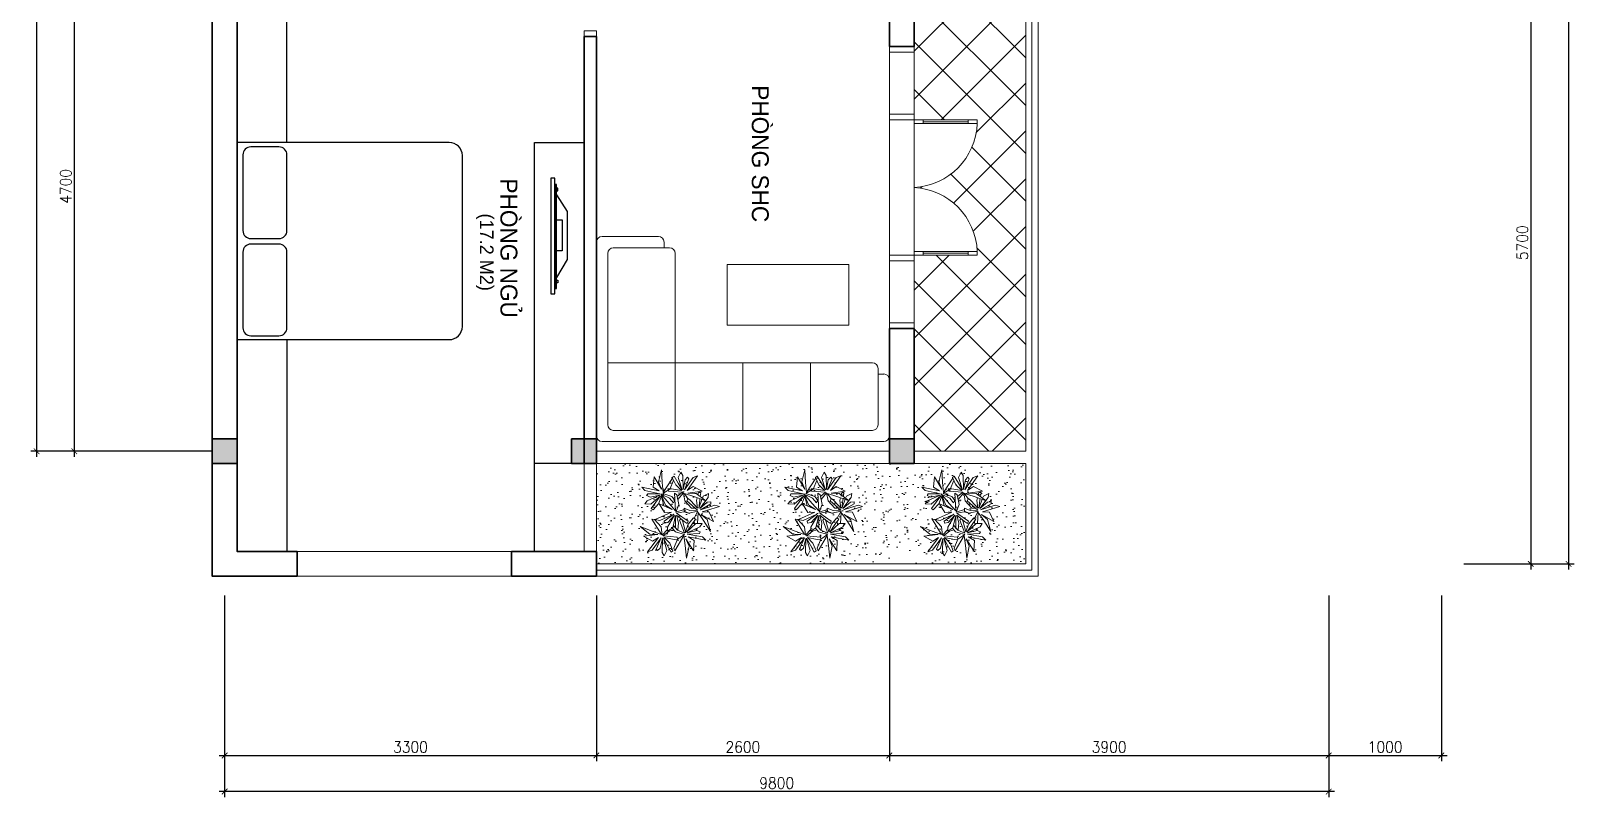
# Model space of a CAD drawing. Header units: millimetres. Extents: x -529782 to -142003, y -492574 to -273331.
# Drawn here: x -529782 to -516084, y -288230 to -281430 of the extents above; entities that cross this region are included whole.
import ezdxf

# ---------------------------------------------------------------- set-up
doc = ezdxf.new("R2010")
doc.units = ezdxf.units.MM
doc.header["$LTSCALE"] = 500
doc.header["$MEASUREMENT"] = 0
doc.header["$PDMODE"] = 3
doc.linetypes.add('CENTER', pattern=[2, 1.25, -0.25, 0.25, -0.25])
doc.linetypes.add('HIDDEN', pattern=[0.375, 0.25, -0.125])
doc.layers.get('0').update_dxf_attribs({"linetype": 'CONTINUOUS', "lineweight": 13})
doc.layers.get('Defpoints').update_dxf_attribs({"color": 255, "linetype": 'CONTINUOUS', "lineweight": 13})
for name, color, linetype, lineweight in [('1.cat 30', 30, 'CONTINUOUS', 35), ('1.cot', 2, 'CONTINUOUS', 35), ('4.dim 08', 8, 'CONTINUOUS', 13), ('7.tim 67', 67, 'CENTER', 9), ('9.text \xad white', 7, 'CONTINUOUS', 15), ('CA.dim 08', 251, 'CONTINUOUS', 13), ('CA.thay 145', 145, 'CONTINUOUS', 18), ('garden1', 88, 'CONTINUOUS', 9), ('noithat', 15, 'CONTINUOUS', 9)]:
    doc.layers.add(name, color=color, linetype=linetype, lineweight=lineweight)
doc.layers.add('HIDE', color=8, linetype='HIDDEN')
doc.layers.add('NTHT', color=5, linetype='CONTINUOUS')
doc.styles.add('CA.JSC1', font='')
doc.styles.get("Standard").update_dxf_attribs({"font": 'txt.shx', "width": 0.9})
doc.styles.get('CA.JSC1').set_extended_font_data('.VnAvantH')
doc.dimstyles.new('CA 50', dxfattribs={"dimscale": 0, "dimtxt": 100, "dimasz": 50, "dimexe": 50, "dimexo": 0, "dimgap": 25, "dimtad": 1, "dimdec": 0, "dimzin": 0, "dimdsep": 46, "dimtxsty": 'Standard', "dimblk": 'ARCHTICK', "dimcen": 0.09, "dimdle": 50, "dimclrd": 256, "dimclre": 256, "dimclrt": 7, "dimadec": 0, "dimazin": 0, "dimtfac": 1, "dimtdec": 0, "dimtix": 1, "dimtmove": 2, "dimatfit": 3, "dimldrblk": 'DOT', "dimfxl": 1, "dimtolj": 1, "dimtzin": 0, "dimarcsym": 0})

# ---------------------------------------------------------------- blocks, each defined once
blk = doc.blocks.new('A$C1A9D127A')
at = {"layer": 'noithat', "color": 135, "linetype": 'Continuous'}
for p, q in [((50, 110), (0, 110)), ((0, 110), (0, 0)), ((50, 0), (50, 110)), ((0, 0), (50, 0))]:
    blk.add_line(p, q, dxfattribs=at)
blk = doc.blocks.new('_ArchTick')
at = {"color": 1, "linetype": 'ByBlock', "const_width": 0.15}
blk.add_lwpolyline([(-0.5, -0.5), (0.5, 0.5)], dxfattribs=at)
blk = doc.blocks.new('*D2037')
at = {"layer": '7.tim 67', "linetype": 'Continuous', "lineweight": -2, "transparency": 16777216}
for p, q in [((-528325, -280460), (-529447, -280460)), ((-529397, -280410), (-529397, -285210)), ((-528172, -285160), (-529447, -285160))]:
    blk.add_line(p, q, dxfattribs=at)
at = {"layer": 'Defpoints', "color": 0, "linetype": 'Continuous', "transparency": 16777216}
for p in [(-528325, -280460), (-529397, -285160), (-528172, -285160)]:
    blk.add_point(p, dxfattribs=at)
at = {"layer": '7.tim 67', "linetype": 'Continuous', "lineweight": -2, "transparency": 16777216, "xscale": 50, "yscale": 50, "zscale": 50}
for p, rotation in [((-529397, -280460), 90), ((-529397, -285160), 270)]:
    blk.add_blockref('_ArchTick', p, dxfattribs=dict(at, rotation=rotation))
at = {"layer": '7.tim 67', "color": 7, "linetype": 'Continuous', "transparency": 16777216, "insert": (-529472, -282810), "char_height": 100, "attachment_point": 5, "rotation": 90}
blk.add_mtext('\\A1;4700', dxfattribs=at)
blk = doc.blocks.new('_DOT')
at = {"color": 1, "linetype": 'ByBlock'}
blk.add_line((-0.5, 0), (-1, 0), dxfattribs=at)
at = {"color": 1, "linetype": 'ByBlock', "const_width": 0.5}
blk.add_lwpolyline([(-0.25, 0, 1), (0.25, 0, 1)], format="xyb", close=True, dxfattribs=at)
blk = doc.blocks.new('*D2043')
at = {"layer": 'CA.dim 08', "lineweight": -2, "transparency": 16777216}
for p, q in [((-528325, -275260), (-529782, -275260)), ((-529732, -275210), (-529732, -285210)), ((-528172, -285160), (-529782, -285160))]:
    blk.add_line(p, q, dxfattribs=at)
at = {"layer": 'Defpoints', "color": 0, "transparency": 16777216}
for p in [(-528325, -275260), (-529732, -285160), (-528172, -285160)]:
    blk.add_point(p, dxfattribs=at)
at = {"layer": 'CA.dim 08', "lineweight": -2, "transparency": 16777216, "xscale": 50, "yscale": 50, "zscale": 50}
for p, rotation in [((-529732, -275260), 90), ((-529732, -285160), 270)]:
    blk.add_blockref('_ArchTick', p, dxfattribs=dict(at, rotation=rotation))
at = {"layer": 'CA.dim 08', "color": 7, "transparency": 16777216, "insert": (-529657, -280210), "char_height": 100, "attachment_point": 5, "rotation": 90}
blk.add_mtext('\\A1;9900', dxfattribs=at)
blk = doc.blocks.new('*D2044')
at = {"layer": '7.tim 67', "linetype": 'Continuous', "lineweight": -2, "transparency": 16777216}
for p, q in [((-528062, -286441), (-528062, -287910)), ((-524762, -286441), (-524762, -287910)), ((-528112, -287860), (-524712, -287860))]:
    blk.add_line(p, q, dxfattribs=at)
at = {"layer": 'Defpoints', "color": 0, "linetype": 'Continuous', "transparency": 16777216}
for p in [(-528062, -286441), (-524762, -286441), (-524762, -287860)]:
    blk.add_point(p, dxfattribs=at)
at = {"layer": '7.tim 67', "linetype": 'Continuous', "lineweight": -2, "transparency": 16777216, "xscale": 50, "yscale": 50, "zscale": 50, "rotation": 180}
blk.add_blockref('_ArchTick', (-528062, -287860), dxfattribs=at)
at = {"layer": '7.tim 67', "linetype": 'Continuous', "lineweight": -2, "transparency": 16777216, "xscale": 50, "yscale": 50, "zscale": 50}
blk.add_blockref('_ArchTick', (-524762, -287860), dxfattribs=at)
at = {"layer": '7.tim 67', "color": 7, "linetype": 'Continuous', "transparency": 16777216, "insert": (-526412, -287785), "char_height": 100, "attachment_point": 5}
blk.add_mtext('\\A1;3300', dxfattribs=at)
blk = doc.blocks.new('*D2045')
at = {"layer": '7.tim 67', "linetype": 'Continuous', "lineweight": -2, "transparency": 16777216}
for p, q in [((-524762, -286441), (-524762, -287910)), ((-522162, -286441), (-522162, -287910)), ((-524812, -287860), (-522112, -287860))]:
    blk.add_line(p, q, dxfattribs=at)
at = {"layer": 'Defpoints', "color": 0, "linetype": 'Continuous', "transparency": 16777216}
for p in [(-524762, -286441), (-522162, -286441), (-522162, -287860)]:
    blk.add_point(p, dxfattribs=at)
at = {"layer": '7.tim 67', "linetype": 'Continuous', "lineweight": -2, "transparency": 16777216, "xscale": 50, "yscale": 50, "zscale": 50, "rotation": 180}
blk.add_blockref('_ArchTick', (-524762, -287860), dxfattribs=at)
at = {"layer": '7.tim 67', "linetype": 'Continuous', "lineweight": -2, "transparency": 16777216, "xscale": 50, "yscale": 50, "zscale": 50}
blk.add_blockref('_ArchTick', (-522162, -287860), dxfattribs=at)
at = {"layer": '7.tim 67', "color": 7, "linetype": 'Continuous', "transparency": 16777216, "insert": (-523462, -287785), "char_height": 100, "attachment_point": 5}
blk.add_mtext('\\A1;2600', dxfattribs=at)
blk = doc.blocks.new('*D2046')
at = {"layer": '7.tim 67', "linetype": 'Continuous', "lineweight": -2, "transparency": 16777216}
for p, q in [((-522162, -286441), (-522162, -287910)), ((-518262, -286441), (-518262, -287910)), ((-522212, -287860), (-518212, -287860))]:
    blk.add_line(p, q, dxfattribs=at)
at = {"layer": 'Defpoints', "color": 0, "linetype": 'Continuous', "transparency": 16777216}
for p in [(-522162, -286441), (-518262, -286441), (-518262, -287860)]:
    blk.add_point(p, dxfattribs=at)
at = {"layer": '7.tim 67', "linetype": 'Continuous', "lineweight": -2, "transparency": 16777216, "xscale": 50, "yscale": 50, "zscale": 50, "rotation": 180}
blk.add_blockref('_ArchTick', (-522162, -287860), dxfattribs=at)
at = {"layer": '7.tim 67', "linetype": 'Continuous', "lineweight": -2, "transparency": 16777216, "xscale": 50, "yscale": 50, "zscale": 50}
blk.add_blockref('_ArchTick', (-518262, -287860), dxfattribs=at)
at = {"layer": '7.tim 67', "color": 7, "linetype": 'Continuous', "transparency": 16777216, "insert": (-520212, -287785), "char_height": 100, "attachment_point": 5}
blk.add_mtext('\\A1;3900', dxfattribs=at)
blk = doc.blocks.new('*D2047')
at = {"layer": '7.tim 67', "linetype": 'Continuous', "lineweight": -2, "transparency": 16777216}
for p, q in [((-518262, -286441), (-518262, -287910)), ((-517262, -286441), (-517262, -287910)), ((-518312, -287860), (-517212, -287860))]:
    blk.add_line(p, q, dxfattribs=at)
at = {"layer": 'Defpoints', "color": 0, "linetype": 'Continuous', "transparency": 16777216}
for p in [(-518262, -286441), (-517262, -286441), (-517262, -287860)]:
    blk.add_point(p, dxfattribs=at)
at = {"layer": '7.tim 67', "linetype": 'Continuous', "lineweight": -2, "transparency": 16777216, "xscale": 50, "yscale": 50, "zscale": 50, "rotation": 180}
blk.add_blockref('_ArchTick', (-518262, -287860), dxfattribs=at)
at = {"layer": '7.tim 67', "linetype": 'Continuous', "lineweight": -2, "transparency": 16777216, "xscale": 50, "yscale": 50, "zscale": 50}
blk.add_blockref('_ArchTick', (-517262, -287860), dxfattribs=at)
at = {"layer": '7.tim 67', "color": 7, "linetype": 'Continuous', "transparency": 16777216, "insert": (-517762, -287785), "char_height": 100, "attachment_point": 5}
blk.add_mtext('\\A1;1000', dxfattribs=at)
blk = doc.blocks.new('*D2048')
at = {"layer": 'CA.dim 08', "lineweight": -2, "transparency": 16777216}
for p, q in [((-528062, -286441), (-528062, -288230)), ((-518262, -286441), (-518262, -288230)), ((-518212, -288180), (-528112, -288180))]:
    blk.add_line(p, q, dxfattribs=at)
at = {"layer": 'Defpoints', "color": 0, "transparency": 16777216}
for p in [(-528062, -286441), (-518262, -286441), (-528062, -288180)]:
    blk.add_point(p, dxfattribs=at)
at = {"layer": 'CA.dim 08', "lineweight": -2, "transparency": 16777216, "xscale": 50, "yscale": 50, "zscale": 50, "rotation": 180}
blk.add_blockref('_ArchTick', (-528062, -288180), dxfattribs=at)
at = {"layer": 'CA.dim 08', "lineweight": -2, "transparency": 16777216, "xscale": 50, "yscale": 50, "zscale": 50}
blk.add_blockref('_ArchTick', (-518262, -288180), dxfattribs=at)
at = {"layer": 'CA.dim 08', "color": 7, "transparency": 16777216, "insert": (-523162, -288105), "char_height": 100, "attachment_point": 5}
blk.add_mtext('\\A1;9800', dxfattribs=at)
blk = doc.blocks.new('*D2050')
at = {"layer": '7.tim 67', "linetype": 'Continuous', "lineweight": -2, "transparency": 16777216}
for p, q in [((-517064, -280460), (-516419, -280460)), ((-516469, -280410), (-516469, -286210)), ((-517064, -286160), (-516419, -286160))]:
    blk.add_line(p, q, dxfattribs=at)
at = {"layer": 'Defpoints', "color": 0, "linetype": 'Continuous', "transparency": 16777216}
for p in [(-517064, -280460), (-517064, -286160), (-516469, -286160)]:
    blk.add_point(p, dxfattribs=at)
at = {"layer": '7.tim 67', "linetype": 'Continuous', "lineweight": -2, "transparency": 16777216, "xscale": 50, "yscale": 50, "zscale": 50}
for p, rotation in [((-516469, -280460), 90), ((-516469, -286160), 270)]:
    blk.add_blockref('_ArchTick', p, dxfattribs=dict(at, rotation=rotation))
at = {"layer": '7.tim 67', "color": 7, "linetype": 'Continuous', "transparency": 16777216, "insert": (-516544, -283310), "char_height": 100, "attachment_point": 5, "rotation": 90}
blk.add_mtext('\\A1;5700', dxfattribs=at)
blk = doc.blocks.new('*D2051')
at = {"layer": 'CA.dim 08', "lineweight": -2, "transparency": 16777216}
for p, q in [((-516801, -275260), (-516084, -275260)), ((-516134, -275210), (-516134, -286210)), ((-516801, -286160), (-516084, -286160))]:
    blk.add_line(p, q, dxfattribs=at)
at = {"layer": 'Defpoints', "color": 0, "transparency": 16777216}
for p in [(-516801, -275260), (-516801, -286160), (-516134, -286160)]:
    blk.add_point(p, dxfattribs=at)
at = {"layer": 'CA.dim 08', "lineweight": -2, "transparency": 16777216, "xscale": 50, "yscale": 50, "zscale": 50}
for p, rotation in [((-516134, -275260), 90), ((-516134, -286160), 270)]:
    blk.add_blockref('_ArchTick', p, dxfattribs=dict(at, rotation=rotation))
at = {"layer": 'CA.dim 08', "color": 7, "transparency": 16777216, "insert": (-516209, -280210), "char_height": 100, "attachment_point": 5, "rotation": 90}
blk.add_mtext('\\A1;10900', dxfattribs=at)
blk = doc.blocks.new('LCD')
blk.add_lwpolyline([(-294, -78), (-174, 0), (174, 0), (305, -78)])
for points in [[(-415, -90), (-415, -118), (424, -118), (424, -90)], [(-370, -90), (384, -90), (384, -78), (-370, -78)], [(-344, -78), (-324, -78), (-324, -68), (-344, -68)], [(-113, -37), (111, -37), (111, -78), (-113, -78)], [(344, -78), (324, -78), (324, -68), (344, -68)]]:
    blk.add_lwpolyline(points, close=True)
blk = doc.blocks.new('A$C2BDB356E')
at = {"layer": 'noithat', "color": 135, "linetype": 'Continuous'}
for p, q in [((0, 600), (0, 700)), ((0, 700), (40, 700)), ((40, 700), (40, 600)), ((40, 600), (0, 600)), ((0, 100), (0, 0)), ((40, 100), (0, 100)), ((40, 0), (40, 100)), ((0, 0), (40, 0))]:
    blk.add_line(p, q, dxfattribs=at)
at = {"layer": 'noithat', "color": 8, "linetype": 'Continuous'}
for p, q in [((0, 100), (0, 600)), ((20, 600), (20, 100)), ((40, 600), (40, 100))]:
    blk.add_line(p, q, dxfattribs=at)
at = {"layer": 'noithat', "color": 1, "linetype": 'Continuous'}
blk.add_arc((10, 740), 741, 272.3061, 356.8812, dxfattribs=at)
blk = doc.blocks.new('LON')
at = {"layer": 'garden1'}
for points in [[(23.2, 127.7), (19.1, 129.3), (13.5, 140.7), (21.7, 139.6), (44.9, 122), (31.4, 137.9), (30.7, 145.4), (35, 145.6), (47.5, 123.4), (37.9, 154.1), (41.1, 163.6), (52.1, 127.4), (53, 142.3), (72.5, 151.1), (57.7, 125), (68.4, 138.1), (93.4, 144.9), (70.6, 130.4), (53.5, 118.6), (76.4, 117.1)], [(20, 74.8), (10.6, 85.7), (8.8, 56.2), (3.6, 55.3), (3.9, 62.6), (7.4, 83.6), (-4.4, 71.5), (-20, 64.3), (-22.8, 68.1), (-8.6, 76.7), (5.6, 85.2), (-19.9, 76.9), (-31.3, 82.3), (-24.2, 86.6), (4.9, 87.2), (-15.5, 91.3), (-20.7, 96.7), (-17.5, 99.5), (6.1, 89.9), (-20.5, 108), (-23.9, 117.4), (7.2, 95.9), (-1.3, 108.1), (8.5, 127.1), (13.1, 97.4), (13.4, 114.3), (28.7, 135.2), (19.9, 109.6), (13.7, 89.8), (24.8, 97.4)], [(68.4, 84.7), (73.3, 86.6), (93.8, 92.3), (78, 97.9), (64.9, 109.1), (67.2, 113.2), (80.9, 103.9), (94.6, 94.5), (76.4, 114.2), (76.6, 126.9), (83.4, 122.2), (96, 96), (91.3, 116.2), (94.1, 123.2), (97.9, 121.4), (99, 96), (104.4, 127.7), (111.6, 134.7), (104.9, 97.5), (112.5, 110.3), (133.8, 109.2), (108.8, 92.8), (124.3, 99.6), (149.6, 94.2), (122.7, 91.7), (102.1, 89), (134.2, 69.7), (128.6, 67.6), (109.5, 75.3), (99.5, 89.9), (94.3, 70.9), (86.2, 64.3)], [(16.3, 118.3), (11.2, 119.5), (11.3, 124.3), (19.9, 123.2)], [(39.9, 107.7), (44.6, 111), (44.2, 105), (29.2, 90.8), (11.8, 87.8), (25.8, 76.1)], [(65.5, 110.2), (50.7, 118.2), (54.7, 98.9), (50.6, 89.3), (44.4, 89.2), (49.1, 101.4), (48.5, 117.4), (28.8, 95.3), (24.1, 97.9), (28.9, 103.4), (44.6, 117.7), (27.9, 115.5), (22.4, 116.8)], [(24.3, 122.6), (27.8, 122.1), (44.2, 120), (25.8, 126.8)], [(54.2, 101.5), (55.4, 101.6), (52.3, 89), (55, 73.2), (71.7, 97.6), (76.7, 95.7), (72.6, 89.6), (58.8, 73.4), (75.1, 77.7), (90.6, 76.1)], [(79.4, 111), (71.6, 110.3)], [(86.2, 116.4), (90.8, 116.1), (87.9, 112.9)], [(-13.7, 67.2), (4.2, 59.2), (13.7, 44.3), (19.6, 63.1), (27.9, 69.5), (33.3, 66.6), (23.3, 58.3), (16.1, 44), (20.4, 45.5)], [(85.3, 71.1), (76.1, 71.1), (59.5, 71.1), (85.7, 65.2), (92.7, 54.6), (84.4, 54.6), (59.1, 69.1), (74.5, 55), (76.2, 47.7), (72, 47), (56.7, 67.4), (70.2, 38.2), (68.2, 28.3), (52.7, 62.8), (53.7, 47.9), (35.5, 36.7), (46.8, 64.4), (37.9, 50.1), (14, 40.1), (34.8, 57.5), (50.2, 71.3), (12.8, 69), (16.2, 73.9), (36.4, 78.4), (52.9, 72.1), (46.9, 89.3)], [(23.4, 66), (22.2, 69.6)], [(28.3, 70), (28.5, 69.2)], [(83.2, 65.7), (80.7, 67), (90.4, 75.7), (97.1, 90.2), (69.5, 79.5), (67.1, 83.1)], [(110.7, 74.8), (110.2, 68.2), (106, 47.4), (118.2, 59), (134, 65.7), (136.7, 61.8), (122.2, 53.8), (107.7, 45.7), (133.4, 53.2), (144.7, 47.3), (137.5, 43.3), (108.3, 43.7), (128.6, 38.9), (133.6, 33.3), (130.3, 30.6), (107, 41.1), (133, 22.1), (136, 12.5), (105.7, 35.1), (113.8, 22.6), (103.3, 4), (99.8, 33.8), (98.9, 16.9), (82.8, -3.4), (92.6, 21.8), (99.4, 41.4), (67.8, 21.3), (68.4, 27.3), (83.9, 40.9), (101.4, 43.4), (88.9, 54.6)], [(90.1, 67.5), (92.7, 57.9), (102.7, 45.4), (105.5, 74.8), (109.5, 75.4)], [(39.5, 46.6), (19.3, 41.8), (34.9, 35.6), (47.6, 23.9), (45.1, 19.9), (31.8, 29.7), (18.5, 39.6), (35.9, 19.3), (35.3, 6.5), (28.6, 11.5), (16.9, 38.2), (20.9, 17.8), (17.9, 10.9), (14.1, 12.8), (14, 38.2), (7.4, 6.7), (0, 0), (8, 36.9), (0, 24.4), (-21.3, 26.2), (4.3, 41.8), (-11.4, 35.6), (-36.6, 41.8), (-9.6, 43.4), (11.1, 45.3), (-18.9, 64.8)], [(39, 51.9), (42.2, 53)]]:
    blk.add_lwpolyline(points, dxfattribs=at)

msp = doc.modelspace()

# ---------------------------------------------------------------- hatches: boundary and pattern name
at = {"layer": '1.cot'}
for points in [[(-527952.1, -285269.9), (-527952.1, -285049.9), (-528172.1, -285049.9), (-528172.1, -285269.9)], [(-524762.1, -285269.9), (-524762.1, -285049.9), (-524982.1, -285049.9), (-524982.1, -285269.9)], [(-521942.1, -285269.9), (-521942.1, -285049.9), (-522162.1, -285049.9), (-522162.1, -285269.9)]]:
    msp.add_hatch(color=256, dxfattribs=at).paths.add_polyline_path(points)
at = {"layer": 'CA.dim 08'}
h = msp.add_hatch(dxfattribs=at)
h.set_pattern_fill('AR-SAND', color=256, scale=75, angle=-90, style=0)
h.set_pattern_definition([(307.5, (-204996.98, -588948.29), (144.511783, 4.724502), [0, -114, 0, -127.5, 0, -121.875]), (277.5, (-204996.98, -588948.3), (211.660955, -132.73325), [0, -61.5, 0, -102.75, 0, -39.375]), (237.5, (-204996.98, -588856.04), (0.42443, -233.56064), [0, -37.5, 0, -135, 0, -176.25]), (227.5, (-204996.98, -588856.04), (65.82567, -225.459495), [0, -18.75, 0, -88.5, 0, -101.25])])
h.paths.add_polyline_path([(-520952.1, -285269.9), (-524762.1, -285269.9), (-524762.1, -286159.9), (-522162.1, -286159.9), (-522162.1, -286049.9), (-521942.1, -286049.9), (-521942.1, -286159.9), (-520952.1, -286159.9)])
at = {"layer": 'HIDE'}
h = msp.add_hatch(dxfattribs=at)
h.set_pattern_fill('_USER', color=256, scale=300, angle=-45, style=0, double=1, pattern_type=0)
h.set_pattern_definition([(315, (-235734.6, -588948.3), (212.13203, 212.13203), []), (45, (-235734.6, -588948.3), (-212.13203, 212.13203), [])])
h.paths.add_polyline_path([(-520952.1, -285159.9), (-520952.1, -280569.9), (-521052.1, -280569.9), (-521652.1, -280569.9), (-521942.1, -280569.9), (-521942.1, -281569.9), (-521942.1, -281619.9), (-521942.1, -282169.9), (-521942.1, -282219.9), (-521862.1, -282219.9), (-521462.1, -282219.9), (-521382.1, -282219.9), (-521382.1, -282251.9, -0.3867462), (-521942.1, -282819.9, -0.3867462), (-521382.1, -283387.9), (-521382.1, -283419.9), (-521462.1, -283419.9), (-521862.1, -283419.9), (-521942.1, -283419.9), (-521942.1, -283469.9), (-521942.1, -284019.9), (-521942.1, -284069.9), (-521942.1, -285159.9)])

# ---------------------------------------------------------------- linework, layer by layer
at = {"layer": '1.cat 30'}
for p, q in [((-524762.1, -281479.9), (-524872.1, -281479.9)), ((-521942.1, -281569.9), (-522162.1, -281569.9)), ((-521942.1, -281569.9), (-522162.1, -281569.9)), ((-522162.1, -281569.9), (-521942.1, -281569.9)), ((-521942.1, -284069.9), (-522162.1, -284069.9)), ((-521942.1, -284069.9), (-522162.1, -284069.9)), ((-522162.1, -284069.9), (-521942.1, -284069.9)), ((-524872.1, -285269.9), (-524762.1, -285269.9)), ((-527417.1, -286269.9), (-527417.1, -286049.9)), ((-525517.1, -286269.9), (-525517.1, -286049.9))]:
    msp.add_line(p, q, dxfattribs=at)
for points in [[(-518152.1, -277314.9), (-518152.1, -276259.9), (-518152.1, -276259.9), (-518152.1, -275149.9), (-528172.1, -275149.9), (-528172.1, -286269.9), (-527417.1, -286269.9)], [(-522162.1, -281569.9), (-522162.1, -280239.9)], [(-527952.1, -280569.9), (-527952.1, -286049.9), (-527417.1, -286049.9)], [(-521942.1, -281569.9), (-521942.1, -280569.9), (-521652.1, -280569.9)], [(-524872.1, -285269.9), (-524872.1, -281479.9)], [(-524762.1, -285269.9), (-524762.1, -281479.9)], [(-521942.1, -285269.9), (-522162.1, -285269.9), (-522162.1, -284069.9)], [(-521942.1, -285269.9), (-521942.1, -284069.9)], [(-525517.1, -286269.9), (-524762.1, -286269.9), (-524762.1, -286049.9)], [(-525517.1, -286049.9), (-524762.1, -286049.9)]]:
    msp.add_lwpolyline(points, dxfattribs=at)
at = {"layer": '1.cot'}
for points in [[(-528172.1, -285049.9), (-528172.1, -285269.9), (-527952.1, -285269.9), (-527952.1, -285049.9)], [(-524982.1, -285049.9), (-524982.1, -285269.9), (-524762.1, -285269.9), (-524762.1, -285049.9)], [(-522162.1, -285049.9), (-522162.1, -285269.9), (-521942.1, -285269.9), (-521942.1, -285049.9)]]:
    msp.add_lwpolyline(points, close=True, dxfattribs=at)
at = {"layer": '4.dim 08'}
for p, q in [((-520842.1, -280569.9), (-520842.1, -286269.9)), ((-528172.1, -286269.9), (-527417.1, -286269.9)), ((-525517.1, -286269.9), (-524762.1, -286269.9)), ((-524762.1, -286269.9), (-520842.1, -286269.9))]:
    msp.add_line(p, q, dxfattribs=at)
for points in [[(-520897.1, -280569.9), (-520897.1, -286214.9), (-524762.1, -286214.9)], [(-520952.1, -280569.9), (-520952.1, -285159.9)], [(-520842.1, -280569.9), (-520842.1, -286269.9)], [(-520952.1, -285269.9), (-520952.1, -286159.9), (-524762.1, -286159.9)]]:
    msp.add_lwpolyline(points, dxfattribs=at)
at = {"layer": 'CA.dim 08'}
for p, q in [((-522162.1, -284069.9), (-522162.1, -281569.9)), ((-521942.1, -282169.9), (-521942.1, -281619.9)), ((-521942.1, -282251.9), (-521942.1, -283387.9)), ((-521942.1, -283469.9), (-521942.1, -284019.9)), ((-522162.1, -285159.9), (-524762.1, -285159.9)), ((-521942.1, -285159.9), (-520952.1, -285159.9)), ((-524872.1, -285269.9), (-524872.1, -286049.9)), ((-522162.1, -285269.9), (-524762.1, -285269.9)), ((-524762.1, -286049.9), (-524762.1, -285269.9)), ((-521942.1, -285269.9), (-520952.1, -285269.9)), ((-525517.1, -286049.9), (-527417.1, -286049.9)), ((-527417.1, -286269.9), (-525517.1, -286269.9))]:
    msp.add_line(p, q, dxfattribs=at)
at = {"layer": 'CA.thay 145'}
for points in [[(-521942.1, -281619.9), (-521942.1, -281569.9), (-522162.1, -281569.9), (-522162.1, -281619.9)], [(-521942.1, -282219.9), (-521942.1, -282169.9), (-522162.1, -282169.9), (-522162.1, -282219.9)], [(-521942.1, -283419.9), (-521942.1, -283469.9), (-522162.1, -283469.9), (-522162.1, -283419.9)], [(-521942.1, -284019.9), (-521942.1, -284069.9), (-522162.1, -284069.9), (-522162.1, -284019.9)]]:
    msp.add_lwpolyline(points, close=True, dxfattribs=at)
at = {"layer": 'noithat'}
for p, q in [((-524712.1, -283254.7), (-524212.2, -283254.7)), ((-524762.1, -285024.8), (-524762.1, -283304.7)), ((-524662.1, -284924.8), (-524662.1, -283404.7)), ((-524612.1, -283354.7), (-524112.2, -283354.7)), ((-524162.2, -283304.7), (-524162.2, -283354.7)), ((-524062.2, -283404.7), (-524062.2, -284974.8)), ((-522522.8, -283501.8), (-523601.4, -283501.8)), ((-523601.4, -283501.8), (-523601.4, -284041.1)), ((-522522.8, -284041.1), (-522522.8, -283501.8)), ((-523601.4, -284041.1), (-522522.8, -284041.1)), ((-524662.1, -284374.8), (-524062.2, -284374.8)), ((-524662.1, -284374.9), (-522312.1, -284374.9)), ((-523462.1, -284974.8), (-523462.1, -284374.8)), ((-522862.1, -284974.8), (-522862.1, -284374.9)), ((-522262.1, -284424.9), (-522262.1, -284924.8)), ((-522262.1, -284474.9), (-522212.1, -284474.9)), ((-522162.1, -284524.8), (-522162.1, -285024.8)), ((-523662.1, -284974.8), (-524612.1, -284974.8)), ((-522312.1, -284974.8), (-523962.1, -284974.8)), ((-523662.1, -285074.8), (-524712.1, -285074.8)), ((-522212.1, -285074.8), (-524062.1, -285074.8))]:
    msp.add_line(p, q, dxfattribs=at)
for centre, start, end in [((-524712.1, -283304.7), 90, 180), ((-524212.2, -283304.7), 0, 90), ((-524612.1, -283404.7), 90, 180), ((-524112.2, -283404.7), 0, 90), ((-522312.1, -284424.9), 0, 90), ((-522212.1, -284524.8), 0, 90), ((-524712.1, -285024.8), 180, 270), ((-524612.1, -284924.8), 180, 270), ((-522312.1, -284924.8), 270, 0), ((-522212.1, -285024.8), 270, 0)]:
    msp.add_arc(centre, 50, start, end, dxfattribs=at)
at = {"layer": 'NTHT'}
for p, q in [((-527508.6, -282419.9), (-527508.6, -281009.9)), ((-526068.8, -282419.9), (-527952.1, -282419.9)), ((-527952.1, -282419.9), (-527952.1, -284169.9)), ((-527900.4, -282530.6), (-527900.4, -283202.5)), ((-527579.6, -282459.6), (-527829.4, -282459.6)), ((-527508.6, -283202.5), (-527508.6, -282530.6)), ((-525952.1, -284053.3), (-525952.1, -282536.6)), ((-527900.4, -283393), (-527900.4, -284064.9)), ((-527829.4, -283273.5), (-527579.6, -283273.5)), ((-527579.6, -283322), (-527829.4, -283322)), ((-527508.6, -284064.9), (-527508.6, -283393)), ((-527952.1, -284169.9), (-526068.8, -284169.9)), ((-527829.4, -284135.9), (-527579.6, -284135.9)), ((-527508.6, -284169.9), (-527508.6, -286049.9)), ((-524872.1, -285269.9), (-525312.1, -285269.9))]:
    msp.add_line(p, q, dxfattribs=at)
msp.add_lwpolyline([(-525312.1, -286049.9), (-525312.1, -282419.9), (-524872.1, -282419.9)], dxfattribs=at)
for centre, radius, start, end in [((-526068.8, -282536.6), 116.7, 0, 90), ((-527829.4, -282530.6), 71, 90, 180), ((-527579.6, -282530.6), 71, 0, 90), ((-527829.4, -283202.5), 71, 180, 270), ((-527579.6, -283202.5), 71, 270, 0), ((-527829.4, -283393), 71, 90, 180), ((-527579.6, -283393), 71, 0, 90), ((-527829.4, -284064.9), 71, 180, 270), ((-527579.6, -284064.9), 71, 270, 0), ((-526068.8, -284053.3), 116.7, 270, 0)]:
    msp.add_arc(centre, radius, start, end, dxfattribs=at)

# ---------------------------------------------------------------- block references
at = {"layer": 'garden1', "xscale": 4.21875, "yscale": 4.21875, "zscale": 4.21875, "rotation": 270}
for p in [(-524360.4, -285478.4), (-523089.2, -285478.4), (-521872.7, -285478.4)]:
    msp.add_blockref('LON', p, dxfattribs=at)
at = {"layer": 'noithat', "rotation": 270}
msp.add_blockref('A$C1A9D127A', (-524872.1, -281429.9), dxfattribs=at)
at = {"layer": 'noithat', "yscale": 0.8000000000465661, "zscale": 0.8, "rotation": 90}
for p, xscale in [((-521382.1, -282219.9), -0.8000000000465661), ((-521382.1, -283419.9), 0.8000000000465661)]:
    msp.add_blockref('A$C2BDB356E', p, dxfattribs=dict(at, xscale=xscale))
at = {"layer": 'NTHT', "xscale": 1.223999999929219, "yscale": 1.223999999929219, "zscale": 1.224, "rotation": 270}
msp.add_blockref('LCD', (-525021.3, -283245.9), dxfattribs=at)

# ---------------------------------------------------------------- texts
at = {"layer": '9.text \xad white', "style": 'CA.JSC1'}
for s, height, p in [('phßng shc', 150, (-523382.7, -281913)), ('phßng ngñ', 150, (-525614, -282739.9)), ('(17.2 M2)', 120, (-525795.4, -283050.6))]:
    msp.add_text(s, height=height, rotation=270, dxfattribs=at).set_placement(p)

# ---------------------------------------------------------------- dimensions: what is measured, and where the dimension line sits
at = {"layer": '7.tim 67', "color": 9, "linetype": 'Continuous'}
for base, p1, p2, picture, middle in [((-529397.3, -285159.9), (-528324.6, -280459.9), (-528172.1, -285159.9), '*D2037', (-529472.3, -282809.9)), ((-516468.8, -286159.9), (-517064, -280459.9), (-517064, -286159.9), '*D2050', (-516543.8, -283309.9))]:
    dim = msp.add_linear_dim(base=base, p1=p1, p2=p2, angle=270, dimstyle='CA 50', override={"dimscale": 1}, dxfattribs=at)
    dim.commit()
    dim.dimension.update_dxf_attribs({"geometry": picture, "text_midpoint": middle})
for base, p1, p2, picture, middle in [((-524762.1, -287860.4), (-528062.1, -286441.4), (-524762.1, -286441.4), '*D2044', (-526412.1, -287785.4)), ((-522162.1, -287860.4), (-524762.1, -286441.4), (-522162.1, -286441.4), '*D2045', (-523462.1, -287785.4)), ((-518262.1, -287860.4), (-522162.1, -286441.4), (-518262.1, -286441.4), '*D2046', (-520212.1, -287785.4)), ((-517262.1, -287860.4), (-518262.1, -286441.4), (-517262.1, -286441.4), '*D2047', (-517762.1, -287785.4))]:
    dim = msp.add_linear_dim(base=base, p1=p1, p2=p2, dimstyle='CA 50', override={"dimscale": 1}, dxfattribs=at)
    dim.commit()
    dim.dimension.update_dxf_attribs({"geometry": picture, "text_midpoint": middle})
at = {"layer": 'CA.dim 08'}
for base, p1, p2, picture, middle in [((-529732, -285159.9), (-528324.6, -275259.9), (-528172.1, -285159.9), '*D2043', (-529657, -280209.9)), ((-516134.1, -286159.9), (-516800.8, -275259.9), (-516800.8, -286159.9), '*D2051', (-516209.1, -280209.9))]:
    dim = msp.add_linear_dim(base=base, p1=p1, p2=p2, angle=270, dimstyle='CA 50', override={"dimscale": 1, "dimfxl": 0}, dxfattribs=at)
    dim.commit()
    dim.dimension.update_dxf_attribs({"geometry": picture, "text_midpoint": middle, "dimtype": 160})
dim = msp.add_linear_dim(base=(-528062.1, -288179.7), p1=(-518262.1, -286441.4), p2=(-528062.1, -286441.4), dimstyle='CA 50', override={"dimscale": 1, "dimfxl": 0}, dxfattribs=at)
dim.commit()
dim.dimension.update_dxf_attribs({"geometry": '*D2048', "text_midpoint": (-523162.1, -288104.7)})

doc.saveas('drawing.dxf')
